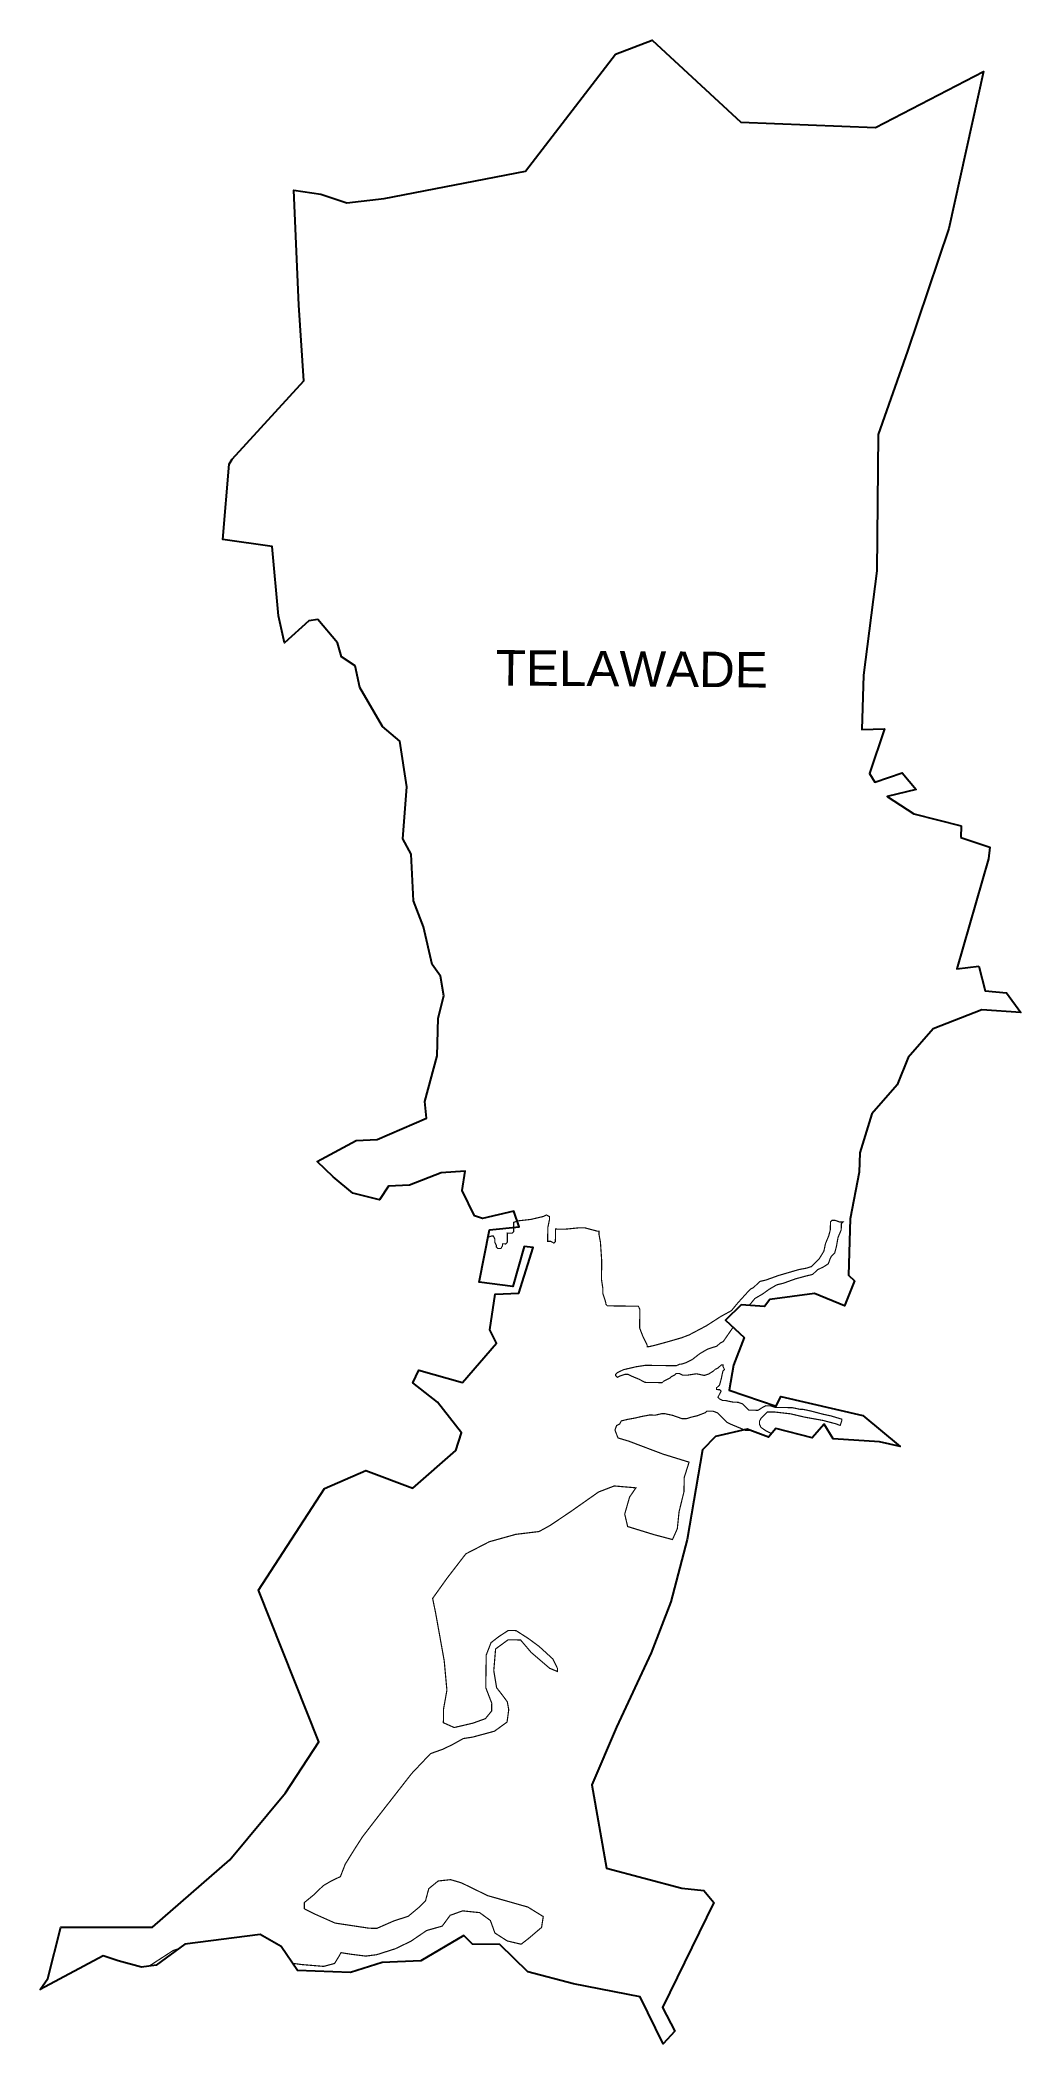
# Model space of a CAD drawing. Header units: metres. Extents: x 284839 to 287372, y 2026062 to 2031238.
import ezdxf

# ---------------------------------------------------------------- set-up
doc = ezdxf.new("R2010")
doc.units = ezdxf.units.M
for name, color, linetype in [('HAZARDS LINE', 1, 'Continuous'), ('village', 3, 'Continuous'), ('VILLAGE NAME', 250, 'Continuous')]:
    doc.layers.add(name, color=color, linetype=linetype)
doc.styles.get("Standard").update_dxf_attribs({"font": 'simplex.shx'})

msp = doc.modelspace()

# ---------------------------------------------------------------- linework, layer by layer
at = {"color": 3, "flags": 128}
msp.add_lwpolyline([(287217.5, 2029208.2), (287216.1, 2029177.9)], dxfattribs=at)
at = {"layer": 'HAZARDS LINE', "lineweight": 18, "const_width": 3.01}
for points in [[(286669.8, 2027969.4), (286684.7, 2027987.6), (286704.9, 2027999.3), (286721.1, 2028011.1), (286741.3, 2028022.9), (286757.4, 2028026.7), (286789.6, 2028038.3), (286817.8, 2028045.9), (286833.9, 2028049.7), (286846.1, 2028061.6), (286862.2, 2028069.4), (286874.3, 2028077.3), (286878.5, 2028089.2), (286882.6, 2028097.2), (286890.7, 2028105.1), (286895, 2028121.1), (286899.3, 2028145.1), (286907.6, 2028165), (286907.8, 2028181.1), (286911.9, 2028185), (286903.8, 2028185.1), (286891.9, 2028189.3), (286883.9, 2028189.4), (286879.8, 2028185.4), (286879.5, 2028165.4), (286875.3, 2028149.4), (286867, 2028129.5), (286862.7, 2028109.5), (286850.4, 2028089.6), (286842.3, 2028081.7), (286830.1, 2028069.8), (286818.1, 2028066), (286798, 2028062.2), (286745.6, 2028046.9), (286713.4, 2028035.3), (286697.3, 2028031.5), (286681.1, 2028015.7), (286673, 2028011.8), (286640.5, 2027976.1), (286624.2, 2027956.3), (286595.9, 2027940.6), (286559.5, 2027917.1), (286515.1, 2027893.6), (286494.9, 2027885.9), (286454.7, 2027874.4), (286426.5, 2027866.7), (286410.4, 2027862.9), (286406.4, 2027863), (286406.5, 2027867), (286394.8, 2027891.2), (286387, 2027911.4), (286387.7, 2027959.5), (286383.8, 2027967.5), (286303.6, 2027968.6), (286299.6, 2027972.7), (286299.7, 2027976.7), (286295.9, 2027988.8), (286292, 2028000.8), (286292.2, 2028012.9), (286288.5, 2028037), (286289.1, 2028085.1), (286285.8, 2028133.2), (286282, 2028153.3), (286282.1, 2028161.4), (286278.1, 2028161.4), (286262.1, 2028165.6), (286246.2, 2028169.9), (286230.1, 2028170.1), (286194, 2028166.5), (286169.9, 2028166.9), (286169.5, 2028134.8), (286165.5, 2028130.8), (286157.5, 2028135), (286149.5, 2028135.1), (286150, 2028171.1), (286154.2, 2028191.1), (286154.3, 2028199.2), (286146.4, 2028203.3), (286138.3, 2028199.4), (286106.1, 2028191.8), (286074, 2028188.2), (286061.9, 2028184.4), (286061.6, 2028160.3), (286057.6, 2028156.3), (286045.5, 2028156.5), (286045.2, 2028132.5), (286041.1, 2028128.5), (286033.1, 2028128.6), (286033.1, 2028124.6), (286029, 2028116.6), (286020.9, 2028116.7), (286017, 2028120.8), (286017, 2028124.8), (286013.1, 2028132.9), (286013.3, 2028140.9), (286009.3, 2028149), (286005.3, 2028149), (285995.2, 2028145.8)], [(286727.7, 2027638.4), (286712.2, 2027646.4), (286700.3, 2027654.6), (286696.4, 2027662.6), (286696.5, 2027670.6), (286700.6, 2027678.6), (286716.9, 2027694.4), (286736.9, 2027694.2), (286776.9, 2027689.6), (286812.9, 2027681.1), (286860.9, 2027672.5), (286892.9, 2027664), (286904.8, 2027659.8), (286909, 2027671.8), (286909.1, 2027675.8), (286881.1, 2027684.2), (286861.1, 2027688.5), (286829.2, 2027696.9), (286809.2, 2027701.2), (286801.2, 2027701.3), (286781.2, 2027705.6), (286737.1, 2027706.2), (286725.1, 2027710.4), (286713.1, 2027710.5), (286705, 2027706.6), (286692.9, 2027698.8), (286668.8, 2027699.1), (286653, 2027715.3), (286641, 2027719.5), (286629, 2027719.7), (286609, 2027723.9), (286601, 2027724.1), (286593, 2027728.2), (286589.1, 2027732.2), (286593.2, 2027740.2), (286597.3, 2027748.2), (286593.4, 2027752.2), (286585.4, 2027752.3), (286585.4, 2027756.3), (286593.5, 2027764.2), (286597.8, 2027780.2), (286602, 2027800.2), (286606.1, 2027804.2), (286602.2, 2027812.2), (286602.2, 2027816.3), (286598.2, 2027816.3), (286590.1, 2027808.4), (286582, 2027804.5), (286578, 2027800.5), (286565.8, 2027792.7), (286553.8, 2027788.8), (286533.8, 2027793.1), (286509.7, 2027789.4), (286497.7, 2027789.6), (286489.7, 2027793.7), (286481.7, 2027793.8), (286477.6, 2027789.9), (286469.5, 2027786), (286465.5, 2027782), (286449.3, 2027774.2), (286445.3, 2027770.2), (286401.2, 2027770.8), (286385.3, 2027779.1), (286365.3, 2027787.4), (286357.4, 2027791.5), (286349.3, 2027791.6), (286337.3, 2027787.7), (286329.2, 2027783.8), (286325.2, 2027787.9), (286325.3, 2027791.9), (286329.4, 2027795.9), (286345.5, 2027803.7), (286361.6, 2027807.4), (286377.7, 2027811.2), (286401.8, 2027814.9), (286481.9, 2027813.9), (286490, 2027817.8), (286494, 2027817.7), (286506.1, 2027821.6), (286522.2, 2027829.4), (286542.5, 2027845.1), (286562.7, 2027856.9), (286586.9, 2027864.6), (286595, 2027872.5), (286603, 2027876.4), (286619.4, 2027900.2), (286627.6, 2027912.2), (286628.4, 2027913.3)], [(285490.9, 2026270.2), (285515.1, 2026267), (285571.2, 2026262.3), (285599.3, 2026269.9), (285611.6, 2026289.8), (285615.8, 2026297.8), (285643.8, 2026293.4), (285679.8, 2026288.9), (285707.9, 2026292.5), (285756.2, 2026307.9), (285796.6, 2026327.4), (285837, 2026355), (285877.3, 2026366.4), (285897.7, 2026394.2), (285929.9, 2026405.8), (285973.9, 2026401.2), (286001.7, 2026380.8), (286013.3, 2026348.6), (286045.1, 2026328.1), (286081.1, 2026319.6), (286101.4, 2026335.4), (286133.8, 2026363), (286138.2, 2026391), (286098.4, 2026415.6), (285994.6, 2026445.1), (285926.9, 2026478.1), (285898.9, 2026486.4), (285866.8, 2026482.9), (285842.5, 2026463.1), (285834, 2026431.2), (285817.8, 2026415.4), (285789.4, 2026391.7), (285753.2, 2026380.1), (285708.8, 2026360.7), (285688.8, 2026360.9), (285600.7, 2026374.2), (285544.9, 2026399), (285521.1, 2026411.3), (285521.3, 2026427.3), (285545.6, 2026447.1), (285570, 2026470.8), (285590.2, 2026482.6), (285614.4, 2026494.3), (285626.8, 2026526.2), (285651.4, 2026565.9), (285671.9, 2026597.7), (285708.6, 2026645.4), (285798.3, 2026760.4), (285847.1, 2026811.9), (285879.4, 2026823.5), (285903.6, 2026835.2), (285931.9, 2026850.9), (285956, 2026854.6), (286012.3, 2026869.9), (286044.7, 2026893.5), (286049.1, 2026925.5), (286045.4, 2026945.6), (286033.6, 2026961.8), (286017.8, 2026982), (286010.4, 2027026.3), (286015.1, 2027082.3), (286047.5, 2027106), (286079.6, 2027105.5), (286107.2, 2027073.1), (286154.8, 2027032.3), (286174.7, 2027024.1), (286174.8, 2027032.1), (286163.1, 2027056.3), (286127.5, 2027088.8), (286099.7, 2027109.3), (286067.9, 2027129.7), (286047.8, 2027130), (286023.6, 2027114.3), (286003.3, 2027098.5), (285990.9, 2027066.6), (285989.7, 2026982.4), (286005.2, 2026942.1), (286005, 2026922.1), (285988.7, 2026902.2), (285956.4, 2026890.6), (285908.2, 2026879.3), (285880.3, 2026891.7), (285880.8, 2026927.7), (285889.4, 2026975.7), (285882.4, 2027052), (285860, 2027176.6), (285852.5, 2027212.8), (285889.3, 2027264.4), (285938.2, 2027327.9), (285998.8, 2027359.2), (286067.2, 2027378.3), (286127.4, 2027385.6), (286155.7, 2027401.2), (286208.3, 2027436.6), (286281.1, 2027487.8), (286321.4, 2027503.3), (286377.5, 2027498.5), (286361.1, 2027474.7), (286348.5, 2027430.7), (286356.1, 2027398.5), (286424, 2027377.6), (286471.9, 2027364.9), (286484.3, 2027392.8), (286488.9, 2027436.9), (286501.6, 2027488.8), (286502.1, 2027524.9), (286514.7, 2027564.8), (286446.8, 2027585.8), (286402.9, 2027602.4), (286359.1, 2027619), (286331.1, 2027627.4), (286323.4, 2027647.6), (286327.5, 2027659.5), (286335.6, 2027663.4), (286339.7, 2027671.4), (286355.8, 2027675.2), (286375.9, 2027678.9), (286392, 2027682.7), (286412.1, 2027686.5), (286428.1, 2027686.3), (286444.2, 2027690.1), (286452.2, 2027690), (286472.2, 2027685.7), (286496.1, 2027677.3), (286508.2, 2027677.2), (286520.3, 2027681), (286536.3, 2027684.8), (286556.5, 2027692.6), (286560.6, 2027696.5), (286576.6, 2027696.3), (286588.6, 2027692.1), (286612.3, 2027667.8), (286620.2, 2027663.7), (286640.2, 2027655.4), (286660.1, 2027647.1), (286676.1, 2027646.9), (286688.1, 2027642.7), (286690.1, 2027640.7)], [(285122, 2026263.2), (285122.2, 2026264.3), (285146.5, 2026280), (285182.9, 2026303.6), (285196.9, 2026308)], [(284843.3, 2026208.7), (284852.4, 2026209.7)]]:
    msp.add_lwpolyline(points, dxfattribs=at)
at = {"layer": 'village', "color": 3, "true_color": 0x00ff00}
for points in [[(287263.1, 2028846.1, 0), (287279, 2028781.9, 0), (287334.6, 2028777.3, 0), (287371.6, 2028726.5, 0), (287270.4, 2028733, 0), (287145.4, 2028684.2, 0), (287080.4, 2028610.2, 0), (287052.2, 2028539.7, 0), (286986.4, 2028464.7, 0), (286955.8, 2028363.9, 0), (286953.6, 2028313.6, 0), (286930.8, 2028193.2, 0), (286926.5, 2028047.9, 0), (286942.2, 2028032.9, 0), (286915.7, 2027968.4, 0), (286838.4, 2028000.4, 0), (286722.9, 2027984.6, 0), (286709.1, 2027966.6, 0), (286648.8, 2027970.9, 0), (286608.8, 2027931.4, 0), (286656.9, 2027886.8, 0), (286629.3, 2027815.6, 0), (286618.4, 2027750.8, 0), (286739.5, 2027709.7, 0), (286752, 2027734.8, 0), (286963.6, 2027685.4, 0), (287060.2, 2027605.5, 0), (287006.5, 2027617, 0), (286886.8, 2027625.4, 0), (286863.7, 2027662.9, 0), (286832.3, 2027627.7, 0), (286738.7, 2027651.8, 0), (286720.2, 2027629.1, 0), (286665, 2027650.3, 0), (286583.3, 2027631.1, 0), (286549, 2027596.9, 0), (286509.7, 2027365.4, 0), (286467.9, 2027203.9, 0), (286417, 2027072.6, 0), (286327.2, 2026879.9, 0), (286263.4, 2026731.4, 0), (286301.7, 2026516.4, 0), (286496.2, 2026464.2, 0), (286553.1, 2026458.7, 0), (286578.8, 2026427.5, 0), (286446.4, 2026156, 0), (286477.7, 2026095, 0), (286447.4, 2026062.1, 0), (286388.2, 2026184.1, 0), (286216.4, 2026217.2, 0), (286098.7, 2026248.2, 0), (286025.8, 2026319.2, 0), (285955.6, 2026319.8, 0), (285933.5, 2026342.2, 0), (285821.8, 2026277, 0), (285722.2, 2026272.1, 0), (285640.1, 2026246.9, 0), (285503.5, 2026251.6, 0), (285461.4, 2026313.7, 0), (285406.8, 2026344.3, 0), (285213, 2026319.8, 0), (285139, 2026265.9, 0), (285100.6, 2026259.9, 0), (285040.3, 2026276.7, 0), (285001.4, 2026290, 0), (284838.9, 2026202.4, 0), (284859.1, 2026231.3, 0), (284892.3, 2026363.7, 0), (285129.4, 2026363.9, 0), (285329.1, 2026537.9, 0), (285472.9, 2026710.8, 0), (285559, 2026842.1, 0), (285403, 2027233.8, 0), (285573, 2027497.1, 0), (285680.4, 2027542.9, 0), (285801.7, 2027498, 0), (285912.8, 2027594.6, 0), (285927.2, 2027640.7, 0), (285865.2, 2027719.7, 0), (285801.1, 2027769.8, 0), (285817.3, 2027802.6, 0), (285929.4, 2027770.4, 0), (286017.7, 2027872.2, 0), (286000.3, 2027906.3, 0), (286014.1, 2027998.7, 0), (286074.7, 2028001.1, 0), (286112.1, 2028118.9, 0), (286089, 2028121.5, 0), (286059.8, 2028018.1, 0), (285972.3, 2028030, 0), (285999.1, 2028165.3, 0), (286075.6, 2028172.4, 0), (286062.3, 2028213.4, 0), (285981.1, 2028194.6, 0), (285961, 2028201.2, 0), (285928.4, 2028266.3, 0), (285936.7, 2028316.8, 0), (285874.7, 2028312.2, 0), (285793, 2028280.6, 0), (285739, 2028277.7, 0), (285715, 2028242.8, 0), (285646.5, 2028259.6, 0), (285596, 2028302, 0), (285554.5, 2028341.5, 0), (285655.2, 2028395.4, 0), (285709.4, 2028398.2, 0), (285836.9, 2028453.7, 0), (285832.5, 2028496.5, 0), (285864.2, 2028614.6, 0), (285866.6, 2028711.3, 0), (285881.1, 2028769.2, 0), (285872.9, 2028820.4, 0), (285851.2, 2028850.4, 0), (285829.1, 2028947.2, 0), (285803.1, 2029014.8, 0), (285796.8, 2029135.1, 0), (285775.8, 2029174.8, 0), (285786.2, 2029309.1, 0), (285767.7, 2029427.4, 0), (285723.3, 2029465.3, 0), (285664.5, 2029566.1, 0), (285652.9, 2029622, 0), (285617.1, 2029645.3, 0), (285607.1, 2029680.9, 0), (285556.2, 2029741.3, 0), (285533.1, 2029737.7, 0), (285470, 2029681.4, 0), (285454.2, 2029750.8, 0), (285438.3, 2029929.9, 0), (285310.4, 2029948.2, 0), (285327.4, 2030142.4, 0), (285335.2, 2030155.6, 0), (285519.6, 2030358, 0), (285506.7, 2030553.6, 0), (285494.2, 2030850.1, 0), (285563.9, 2030840.5, 0), (285631.4, 2030817.4, 0), (285727.3, 2030828.7, 0), (286092, 2030899.8, 0), (286324.7, 2031202, 0), (286419.5, 2031238.1, 0), (286648.1, 2031026.2, 0), (286996.1, 2031012.7, 0), (287274.6, 2031156.8, 0), (287185.4, 2030751.5, 0), (287078.5, 2030434.4, 0), (287003, 2030219.5, 0), (286999.9, 2029867.5, 0), (286965.2, 2029598, 0), (286961, 2029457.2, 0), (287019.7, 2029459.1, 0), (286980.5, 2029343.7, 0), (286994.1, 2029321, 0), (287064.9, 2029345, 0), (287101, 2029302.1, 0), (287026, 2029284.5, 0), (287095.4, 2029239.7, 0), (287217.5, 2029208.2, 0)], [(287216.1, 2029177.9, 0), (287291.6, 2029153.7, 0), (287287.7, 2029123, 0), (287206.3, 2028839, 0), (287263.1, 2028846.1, 0)]]:
    msp.add_polyline3d(points, dxfattribs=at)

# ---------------------------------------------------------------- texts
at = {"layer": 'VILLAGE NAME', "insert": (286015.9, 2029662.6), "char_height": 91.425, "attachment_point": 1, "rotation": 359.5442}
msp.add_mtext_dynamic_manual_height_columns('{\\fArial|b0|i0|c0|p34;TELAWADE}', width=1311.451, gutter_width=457.1, heights=[0], dxfattribs=at)

doc.saveas('drawing.dxf')
